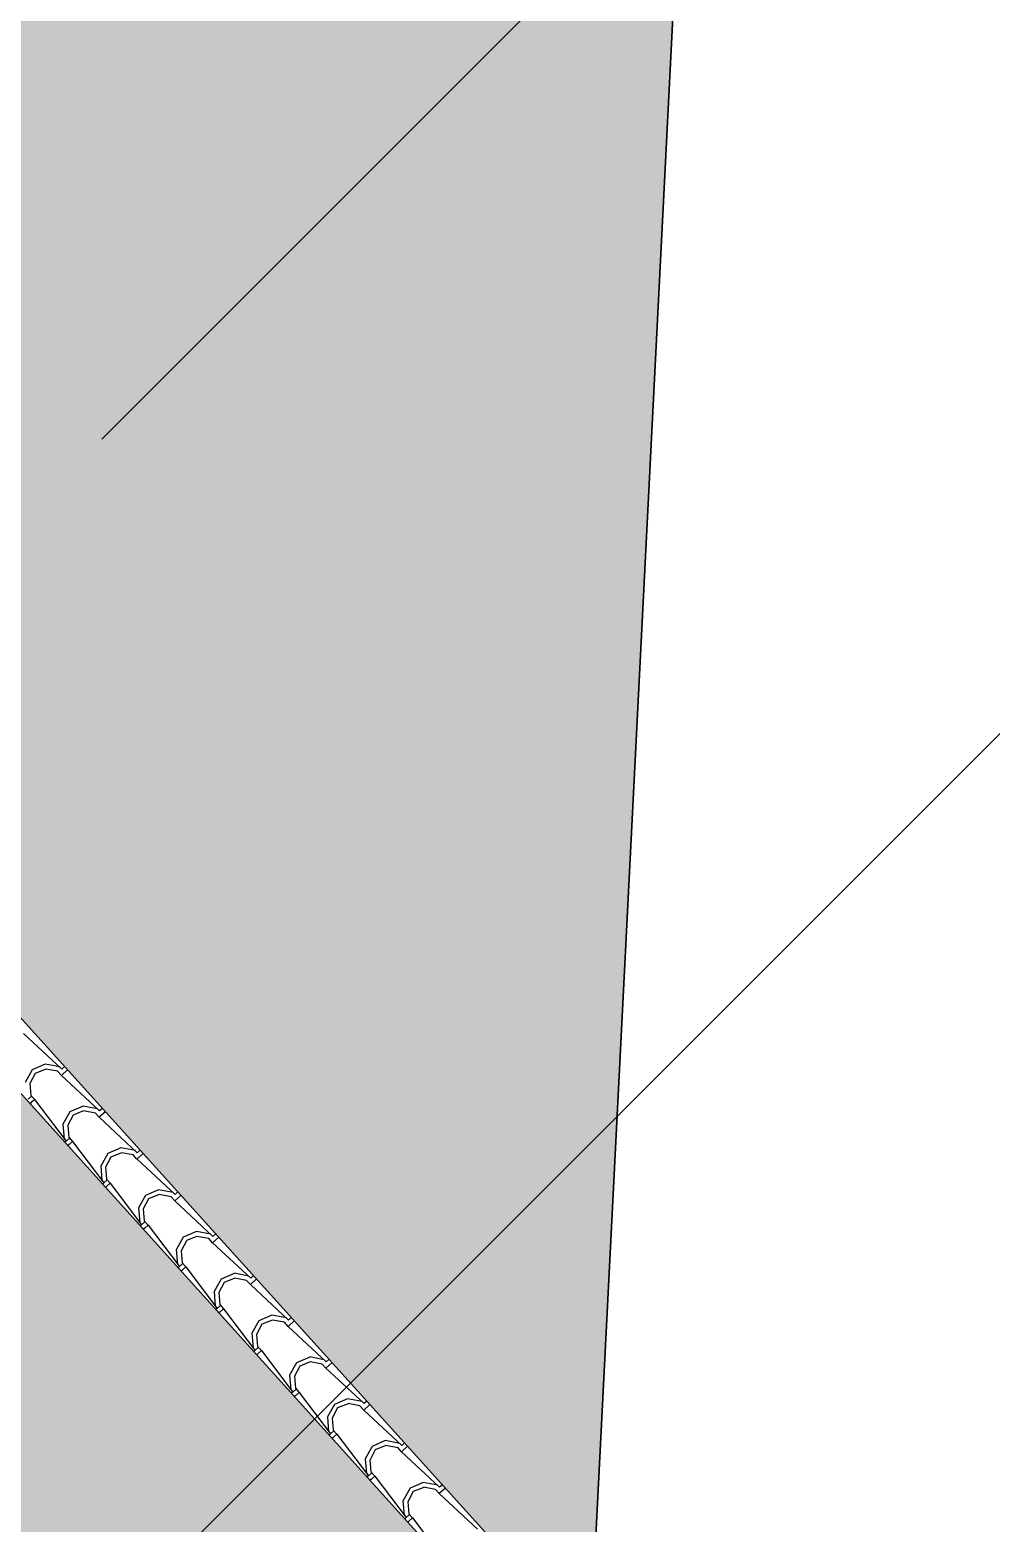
# Model space of a CAD drawing. Header units: millimetres. Extents: x 648844 to 649530, y 1246379 to 1246752.
# Drawn here: x 649227.592 to 649230.443, y 1246465.897 to 1246470.324 of the extents above; entities that cross this region are included whole.
import ezdxf

# ---------------------------------------------------------------- set-up
doc = ezdxf.new("R2010")
doc.units = ezdxf.units.MM
doc.header["$LTSCALE"] = 20
doc.header["$MEASUREMENT"] = 0
doc.layers.get('0').update_dxf_attribs({"linetype": 'CONTINUOUS'})
doc.layers.add('TECHO', color=30, linetype='CONTINUOUS')

# ---------------------------------------------------------------- blocks, each defined once
blk = doc.blocks.new('TEJA45')
at = {"layer": 'TECHO'}
for p, q in [((-0.5460641779288835, 3.884013823931728), (-0.446811726583185, 4.002171333563268)), ((-0.5554739273044973, 3.893457970691514), (-0.5590409868954893, 3.89702503028251)), ((-0.3522331314364777, 3.907635041136153), (-0.4703906410680219, 3.808382589790455)), ((-0.6642218984016708, 3.765856353328662), (-0.5649694470559723, 3.884013862960202)), ((-0.5768970108217957, 3.83424984380277), (-0.5709890873314691, 3.877968200055484)), ((-0.5649265307554003, 3.884005367240611), (-0.5684935903463995, 3.887572426831607)), ((-0.5649265307554145, 3.884005367240604), (-0.5554739273045115, 3.874552763789701)), ((-0.5625534429686283, 3.836906823745043), (-0.557827175706251, 3.872354033021793)), ((-0.5578370781669904, 3.872189612927016), (-0.5460213238533598, 3.884005367240643)), ((-0.5460213238535943, 3.884005367240611), (-0.5554739273044973, 3.893457970691514)), ((-0.5578377754871866, 3.796541478102924), (-0.5767429987045745, 3.83435184399017)), ((-0.5482292504594071, 3.806168051797403), (-0.5624081641821661, 3.836889088699611)), ((-0.4704004962463912, 3.808384539633398), (-0.4822162505600218, 3.796568785319771)), ((-0.4529749697175092, 3.790959013104523), (-0.4704004962463841, 3.808384539633398)), ((-0.7823796188743231, 3.647698882725777), (-0.6831271675286246, 3.765856392357318)), ((-0.6830840738916635, 3.76584782410433), (-0.6866511334826626, 3.769414883695326)), ((-0.6830840738916919, 3.76584782410433), (-0.6736314704407889, 3.756395220653427)), ((-0.6736314704407675, 3.775300427555241), (-0.6771985300317596, 3.778867487146229)), ((-0.6759946213032677, 3.754032069790743), (-0.6641788669896371, 3.76584782410437)), ((-0.6641788669898716, 3.765847824104334), (-0.6736314704407746, 3.775300427555237)), ((-0.4703906020396786, 3.789477320663238), (-0.5885481116712228, 3.690224869317539)), ((-0.5200471374986506, 3.777667643146319), (-0.5578575033858968, 3.796572866363707)), ((-0.517535870562817, 3.791975388232387), (-0.5482569074650243, 3.806154301955146)), ((-0.4763906756079805, 3.783463946589425), (-0.5201090318606987, 3.777556023099102)), ((-0.4821109643361083, 3.79658234898227), (-0.5175581736128549, 3.791856081719896)), ((-0.4624275731684122, 3.781506409653627), (-0.4704004962463841, 3.789479332731595)), ((-0.6950555863783023, 3.716091467368969), (-0.6891476628879758, 3.759809823621683)), ((-0.6807108935829973, 3.718750342655206), (-0.67598462632062, 3.754197551931956)), ((-0.6663856592299666, 3.688011588605836), (-0.6805645729527257, 3.718732625508043)), ((-0.6759953053659373, 3.678383746855019), (-0.6949005285833252, 3.716194112742265)), ((-0.6382048687465414, 3.659510113267562), (-0.6760152346337875, 3.678415336484949)), ((-0.6356923337535179, 3.673818979461497), (-0.6664133706557251, 3.687997893184257)), ((-0.6002674454250894, 3.678424898367989), (-0.635714654701836, 3.673698631105616)), ((-0.5885580393826686, 3.690226996497127), (-0.6003737936962992, 3.6784112421835)), ((-0.5711325128537865, 3.672801469968253), (-0.5885580393826544, 3.690226996497124)), ((-0.9005373393472667, 3.529541412122548), (-0.8012848880015682, 3.647698921754088)), ((-0.8132141619350435, 3.597933090933367), (-0.8073062384447169, 3.641651447186081)), ((-0.8012416170279337, 3.64769028096806), (-0.8048086766189329, 3.651257340559059)), ((-0.8012416170279621, 3.647690280968053), (-0.7917890135770591, 3.63823767751715)), ((-0.7988683441973592, 3.600593861565365), (-0.7941420769349818, 3.636041070842115)), ((-0.7917890135770378, 3.657142884418974), (-0.7953560731680227, 3.660709944009962)), ((-0.7941521644395451, 3.635874526654469), (-0.7823364101259145, 3.647690280968096)), ((-0.7823364101261348, 3.647690280968064), (-0.7917890135770378, 3.657142884418967)), ((-0.5885480726426167, 3.671319600190539), (-0.7067055822741608, 3.572067148844841)), ((-0.5945490520418204, 3.665305371032865), (-0.6382674082945385, 3.659397447542542)), ((-0.5805851163046825, 3.663348866517349), (-0.5885580393826473, 3.671321789595314)), ((-0.794152835244688, 3.560226015607107), (-0.8130580584620759, 3.598036381494353)), ((-0.7845420680001425, 3.569855125413444), (-0.7987209817229015, 3.600576162315651)), ((-0.9099465567133151, 3.538985341282704), (-0.9135136163043072, 3.542552400873692)), ((-0.7067055432457181, 3.553161879717699), (-0.8248630528772622, 3.453909428372)), ((-0.756362599994425, 3.5413525833888), (-0.7941729658816712, 3.560257806606188)), ((-0.7538487969466843, 3.555662570691752), (-0.7845698338488916, 3.569841484414511)), ((-0.7127074284747792, 3.547146795476419), (-0.7564257847274973, 3.541238871986096)), ((-0.7184239265140562, 3.560267447753709), (-0.7538711357908028, 3.555541180491335)), ((-0.706715582518946, 3.572069453360857), (-0.7185313368325765, 3.56025369904723)), ((-0.6892900559900497, 3.554643926831982), (-0.7067155825189246, 3.572069453360857)), ((-0.6987426594409527, 3.545191323381079), (-0.7067155825189175, 3.553164246459044)), ((-1.018695059820196, 3.411383941519318), (-0.9194426084744975, 3.529541451150859)), ((-0.9313727374915572, 3.479774714499563), (-0.9254648140012307, 3.523493070752277)), ((-0.9193991601642111, 3.529532737831794), (-0.9229662197552102, 3.533099797422789)), ((-0.9193991601642324, 3.529532737831776), (-0.9099465567133294, 3.520080134380873)), ((-0.9170257948113587, 3.482437380478231), (-0.9122995275489814, 3.517884589754981)), ((-0.9123097075758224, 3.517716983518195), (-0.9004939532621918, 3.529532737831822)), ((-0.9004939532624121, 3.529532737831797), (-0.9099465567133151, 3.5389853412827)), ((-0.9123103651234814, 3.442068284359273), (-0.9312155883408693, 3.479878650246519)), ((-0.902698476770702, 3.451698662221872), (-0.9168773904934611, 3.48241969912408)), ((-0.8248731256552233, 3.453911910224587), (-0.8366888799688539, 3.44209615591096)), ((-0.807447599126327, 3.436486383695708), (-0.824873125655202, 3.453911910224587)), ((-1.13685278029299, 3.293226470916263), (-1.037600328947292, 3.411383980547804)), ((-1.037556703300481, 3.41137519469552), (-1.04112376289148, 3.414942254286515)), ((-1.03755670330051, 3.411375194695516), (-1.028104099849607, 3.401922591244613)), ((-1.028104099849585, 3.420827798146426), (-1.031671159440577, 3.424394857737422)), ((-1.0304672507121, 3.399559440381921), (-1.018651496398469, 3.411375194695548)), ((-1.018651496398682, 3.41137519469552), (-1.028104099849585, 3.420827798146423)), ((-0.8248630138488267, 3.435004159244855), (-0.9430205234803708, 3.335751707899156)), ((-0.8745203312423371, 3.423195053510049), (-0.9123306971295833, 3.442100276727437)), ((-0.8720052601382022, 3.437506161921242), (-0.9027262970404095, 3.451685075644001)), ((-0.8308658049077238, 3.428988219919979), (-0.8745841611604419, 3.423080296429656)), ((-0.8365804076030514, 3.442109997139426), (-0.872027616879798, 3.437383729877052)), ((-0.8169002025772301, 3.427033780244813), (-0.8248731256551949, 3.435006703322777)), ((-1.049531313047822, 3.361616338067563), (-1.043623389557496, 3.405334694320278)), ((-1.035183245425607, 3.3642808993893), (-1.03045697816323, 3.39972810866605)), ((-1.030467895002218, 3.323910553111343), (-1.049373118219606, 3.361720918998589)), ((-1.020854885542022, 3.333542199031957), (-1.035033799264781, 3.364263235934164)), ((-0.9926780624902349, 3.305037523631288), (-1.030488428377481, 3.323942746848676)), ((-0.9901617233289102, 3.319349753150352), (-1.020882760231117, 3.333528666873111)), ((-0.9547368886924801, 3.323952546525081), (-0.9901840979692267, 3.319226279262708)), ((-0.9430306687915007, 3.335754367088317), (-0.9548464231051312, 3.32393861277469)), ((-0.9256051422625973, 3.318328840559435), (-0.9430306687914722, 3.33575436708831)), ((-1.255010500765792, 3.175069000313204), (-1.155758049420093, 3.293226509944745)), ((-1.167689888604336, 3.243457961633766), (-1.16178196511401, 3.28717631788648)), ((-1.155714246436759, 3.293217651559246), (-1.159281306027758, 3.296784711150242)), ((-1.15571424643678, 3.293217651559239), (-1.146261642985877, 3.283765048108336)), ((-1.153340696040082, 3.24612441829856), (-1.148614428777705, 3.28157162757531)), ((-1.146261642985863, 3.30267025501016), (-1.149828702576848, 3.306237314601148)), ((-1.148624793848377, 3.281401897245647), (-1.136809039534747, 3.293217651559274)), ((-1.136809039534953, 3.29321765155925), (-1.146261642985856, 3.302670255010153)), ((-0.9430204844519352, 3.316846438772011), (-1.061177994083479, 3.217593987426312)), ((-0.9490241813424802, 3.310829644363299), (-0.9927425375951984, 3.304921720872976)), ((-0.9350577457135003, 3.308876237108539), (-0.9430306687914651, 3.316849160186504)), ((-1.148625424880983, 3.205752821863452), (-1.167530648098371, 3.243563187750699)), ((-1.139011294312198, 3.215385735839561), (-1.153190208034957, 3.246106772741769)), ((-1.264419186122126, 3.184512711873882), (-1.267986245713111, 3.188079771464871)), ((-1.061177955054994, 3.198688718299206), (-1.179335464686538, 3.099436266953507)), ((-1.110835793738126, 3.186879993752527), (-1.148646159625372, 3.205785216969915)), ((-1.108318186520428, 3.201193344379842), (-1.139039223422635, 3.215372258102601)), ((-1.067182557776327, 3.192671068806732), (-1.110900914029045, 3.186763145316409)), ((-1.072893369780999, 3.205795095910862), (-1.108340579057746, 3.201068828648488)), ((-1.061188211927778, 3.217596823952046), (-1.073003966241409, 3.205781069638419)), ((-1.043762685398868, 3.200171297423161), (-1.06118821192775, 3.217596823952043)), ((-1.053215288849771, 3.190718693972261), (-1.061188211927742, 3.19869161705023)), ((-1.373168221238593, 3.056911529710149), (-1.273915769892895, 3.17506903934169)), ((-1.285848464160601, 3.125299585201766), (-1.279940540670275, 3.169017941454481)), ((-1.273871789573029, 3.175060108422976), (-1.277438849164021, 3.178627168013964)), ((-1.27387178957305, 3.175060108422965), (-1.264419186122147, 3.165607504972062)), ((-1.271498146654451, 3.127967937208719), (-1.266771879392074, 3.16341514648547)), ((-1.266782336984654, 3.163244354109374), (-1.254966582671024, 3.175060108423001)), ((-1.254966582671223, 3.175060108422976), (-1.264419186122126, 3.184512711873879)), ((-1.266782954759748, 3.087595090615572), (-1.285688177977136, 3.125405456502818)), ((-1.257167703082374, 3.097229272647162), (-1.271346616805133, 3.127950309549369)), ((-1.179345755064055, 3.099439280815776), (-1.191161509377686, 3.087623526502149)), ((-1.161920228535138, 3.082013754286891), (-1.179345755064013, 3.099439280815766)), ((-1.491325941711231, 2.938754059107264), (-1.392073490365533, 3.056911568738805)), ((-1.392029332709299, 3.056902565286702), (-1.395596392300298, 3.060469624877697)), ((-1.39202933270932, 3.056902565286691), (-1.382576729258417, 3.047449961835788)), ((-1.382576729258403, 3.066355168737612), (-1.386143788849395, 3.069922228328608)), ((-1.384939880120932, 3.0450868109731), (-1.373124125807301, 3.056902565286727)), ((-1.3731241258075, 3.056902565286705), (-1.382576729258403, 3.066355168737608)), ((-1.179335425658017, 3.080530997826433), (-1.297492935289561, 2.981278546480734)), ((-1.228993524985995, 3.068722463873762), (-1.266803890873241, 3.08762768709115)), ((-1.226474649713587, 3.083036935610096), (-1.257195686615795, 3.097215849332855)), ((-1.185340934209286, 3.074512493250293), (-1.229059290462004, 3.06860456975997)), ((-1.19104985087089, 3.087637645296461), (-1.226497060147636, 3.082911378034087)), ((-1.171372831986041, 3.072561150835991), (-1.179345755064013, 3.08053407391396)), ((-1.404007039717101, 3.007141208767965), (-1.398099116226774, 3.05085956502068)), ((-1.389655597268458, 3.009811456121579), (-1.384929330006081, 3.045258665398329)), ((-1.384940484638499, 2.969437359367674), (-1.403845707855886, 3.007247725254921)), ((-1.375324111853324, 2.979072809456422), (-1.389503025576083, 3.00979384635863)), ((-1.347151256233893, 2.950564933994997), (-1.384961622121139, 2.969470157212385)), ((-1.344631112904288, 2.964880526839199), (-1.375352149806496, 2.979059440561958)), ((-1.309206331958961, 2.969480194682298), (-1.344653541235708, 2.964753927419924)), ((-1.297503298200333, 2.981281737679506), (-1.309319052513963, 2.969465983365879)), ((-1.280077771671415, 2.96385621115062), (-1.29750329820029, 2.981281737679495)), ((-1.609483662184033, 2.820596588504205), (-1.510231210838334, 2.938754098135746)), ((-1.522165615273849, 2.888982832332363), (-1.516257691783522, 2.932701188585078)), ((-1.510186875845577, 2.938745022150432), (-1.513753935436576, 2.942312081741427)), ((-1.510186875845605, 2.938745022150421), (-1.500734272394702, 2.929292418699518)), ((-1.507813047882699, 2.891654975032647), (-1.503086780620322, 2.927102184309398)), ((-1.500734272394673, 2.948197625601342), (-1.504301331985666, 2.95176468519233)), ((-1.503097423257209, 2.926929267836826), (-1.491281668943579, 2.938745022150453)), ((-1.49128166894377, 2.938745022150432), (-1.500734272394673, 2.948197625601335)), ((-1.297492896261112, 2.962373277353592), (-1.415650405892656, 2.863120826007894)), ((-1.303499310642231, 2.956353917693853), (-1.347217666894949, 2.95044599420353)), ((-1.289530375122318, 2.954403607699724), (-1.297503298200283, 2.962376530777686)), ((-1.503098014517263, 2.851279628119784), (-1.522003237734651, 2.88908999400703)), ((-1.493480520623876, 2.860916346264851), (-1.507659434346635, 2.891637383167058)), ((-1.618891815530944, 2.830040082465064), (-1.622458875121929, 2.833607142056053)), ((-1.415650366864142, 2.844215556880823), (-1.533807876495686, 2.744963105535124)), ((-1.465308987481798, 2.832407404116246), (-1.503119353369044, 2.851312627333634)), ((-1.462787576094982, 2.846724118068312), (-1.493508612997189, 2.860903031791072)), ((-1.42165768707698, 2.838195342137173), (-1.465376043329698, 2.83228741864685)), ((-1.427362813048838, 2.8513227440679), (-1.462810022325584, 2.846596476805527)), ((-1.41566084133661, 2.863124194543236), (-1.427476595650241, 2.851308440229609)), ((-1.398235314807685, 2.845698668014347), (-1.41566084133656, 2.863124194543225)), ((-1.407687918258588, 2.836246064563447), (-1.41566084133656, 2.844218987641415)), ((-1.727641382656969, 2.702439117900973), (-1.628388931311271, 2.820596627532513)), ((-1.640324190830356, 2.770824455898556), (-1.634416267340029, 2.81454281215127)), ((-1.628344418981847, 2.820587479014158), (-1.631911478572839, 2.82415453860515)), ((-1.628344418981868, 2.820587479014147), (-1.618891815530965, 2.811134875563244)), ((-1.625970498497189, 2.773498493941911), (-1.621244231234812, 2.808945703218662)), ((-1.621254966393487, 2.808771724700552), (-1.609439212079856, 2.820587479014179)), ((-1.609439212080048, 2.820587479014161), (-1.618891815530951, 2.830040082465064)), ((-1.621255544396, 2.733121896871847), (-1.640160767613388, 2.770932262759093)), ((-1.611636929394813, 2.742759883074104), (-1.625815843117572, 2.773480919976311)), ((-1.533818384472887, 2.744966651406965), (-1.545634138786518, 2.733150897093338)), ((-1.516392857943956, 2.727541124878073), (-1.533818384472831, 2.744966651406948)), ((-1.746501962118138, 2.702429935877877), (-1.737049358667235, 2.692977332426974)), ((-1.737049358667214, 2.711882539328798), (-1.740616418258206, 2.715449598919786)), ((-1.739412509529764, 2.690614181564278), (-1.727596755216133, 2.702429935877905)), ((-1.727596755216311, 2.702429935877895), (-1.737049358667214, 2.711882539328798)), ((-1.533807837467243, 2.726057836407978), (-1.651965347098788, 2.62680538506228)), ((-1.583466718729717, 2.714249874237503), (-1.621277084616963, 2.73315509745489)), ((-1.580944039285683, 2.728567709297419), (-1.61166507618789, 2.742746623020178)), ((-1.539816063509036, 2.720036766580851), (-1.583534419761754, 2.714128843090528)), ((-1.545519294137819, 2.733165293453617), (-1.580966503414565, 2.728439026191243)), ((-1.525845461394859, 2.718088521427173), (-1.533818384472831, 2.726061444505142)), ((-1.744127949111437, 2.655342012852969), (-1.73940168184906, 2.69078922212972)), ((-1.739413074274765, 2.61496416562397), (-1.758318297492153, 2.652774531511216)), ((-1.729793338165379, 2.624603419882536), (-1.743972251888138, 2.655324456784744)), ((-1.701624449977587, 2.596092344358734), (-1.739434815864833, 2.614997567576122)), ((-1.699100502478018, 2.610411300527293), (-1.729821539380225, 2.624590214250052)), ((-1.6636757752268, 2.615007842839329), (-1.699122984503546, 2.610281575576956)), ((-1.651975927609165, 2.626809108270695), (-1.663791681922795, 2.614993353957068)), ((-1.634550401080226, 2.609383581741803), (-1.651975927609101, 2.626809108270681)), ((-1.651965308070309, 2.607900115935173), (-1.770122817701854, 2.508647664589475)), ((-1.657974439943793, 2.601878191024166), (-1.701692796196511, 2.595970267533843)), ((-1.644003004531122, 2.599930978290903), (-1.651975927609094, 2.607903901368879))]:
    blk.add_line(p, q, dxfattribs=at)

msp = doc.modelspace()

# ---------------------------------------------------------------- hatches: boundary and pattern name
h = msp.add_hatch()
h.set_pattern_fill('ANSI36', scale=20, style=0)
h.set_pattern_definition([(45, (-526.4316489867633, -3378.367883687839), (1.325825214724777, 4.861359120657514), [6.25, -1.25, 0, -1.25])])
h.paths.add_polyline_path([(649188.8489360636, 1246478.707731926), (649215.2214069526, 1246513.043391474), (649317.348885952, 1246513.661012395), (649322.291343771, 1246459.303611518), (649201.5072083384, 1246459.303611518)])
h.paths.add_polyline_path([(649253.0038721092, 1246474.230662723), (649282.477951251, 1246474.230662723), (649282.477951251, 1246479.656447173), (649253.0038721092, 1246479.656447173)], flags=24)
at = {"layer": 'TECHO'}
h = msp.add_hatch(dxfattribs=at)
h.set_pattern_fill('SPANTILE', color=9, scale=0.2049999999999998, angle=393.8183453568772, style=0, pattern_type=2)
h.set_pattern_definition([(2.072192483831811, (649279.9371267105, 1246486.112193459), (-2.467217801963553, -0.08038437405357446), [0.1893117599999999, -4.543480804999998]), (267.1024924838317, (649280.1263146081, 1246486.119038858), (0.1943752730063761, -0.2151005654192866), [0.01639999999999994, -0.1885999999999995]), (87.1024924838316, (649280.1323309953, 1246485.913471928), (-0.1943752730063761, 0.2151005654192865), [0.05739999999999988, -0.1475999999999995]), (177.1024924838319, (649280.1352325358, 1246485.970798545), (-0.2151005654192865, -0.194375273006376), [0.02049999999999996, -0.1844999999999996]), (357.1024924838318, (649280.1213908381, 1246486.102867078), (0.2151005654192866, 0.1943752730063759), [0.02049999999999994, -0.1844999999999995]), (87.1024924838316, (649280.1418646298, 1246486.101830813), (-0.1943752730063761, 0.2151005654192865), [0.01639999999999994, -0.1885999999999995]), (87.1024924838316, (649280.1159519613, 1246485.914300938), (-0.1943752730063761, 0.2151005654192865), [0.04099999999999988, -0.1639999999999995]), (172.1327924838318, (649280.1180244908, 1246485.955248523), (-2.446492689715463, 0.3290879048015136), [0.1893117599999992, -4.543480804999975]), (139.7985924838319, (649280.1077875948, 1246485.955766656), (3.345832571383341, -2.837755157712867), [0.05412163999999995, -5.358033749999993]), (105.5373924838316, (649280.0664506555, 1246485.990700878), (-0.1840122953755274, 0.4198385570629382), [0.05186130999999971, -0.5964054749999952]), (68.66759248383175, (649280.0525586568, 1246486.04066699), (-0.2254628892084148, -0.399113297743704), [0.05186130999999977, -0.5964054749999962]), (34.40639248383195, (649280.0714247252, 1246486.088975079), (3.615261080314875, 2.485424964068751), [0.05412163999999998, -5.358033749999996]), (107.3273924838316, (649280.0813004425, 1246486.000212389), (0.7049643035419983, -2.293567222451296), [0.04150942499999986, -4.109424259999983]), (66.87759248383176, (649280.0689376908, 1246486.039837979), (0.9329424633865404, 2.210665880041953), [0.04150942499999995, -4.109424259999994]), (34.5078924838318, (649280.0852382472, 1246486.078012798), (2.765217972262482, 1.912666907204836), [0.04387184499999994, -4.343319624999991]), (139.6970924838318, (649280.1147587441, 1246485.97183481), (2.557964841862519, -2.182095552407183), [0.0438718449999999, -4.343319624999986])])
h.paths.add_polyline_path([(649229.2540441548, 1246465.525512651), (649225.2300645132, 1246469.97854972), (649229.6831015829, 1246474.002529362)])
h = msp.add_hatch(dxfattribs=at)
h.set_pattern_fill('SPANTILE', color=9, scale=0.2049999999999998, angle=123.818345356877, style=0, pattern_type=2)
h.set_pattern_definition([(272.0721924838317, (649167.3184940561, 1246454.401203445), (-0.08038437405357554, 2.467217801963553), [0.1893117599999988, -4.543480804999963]), (177.1024924838319, (649167.3253394548, 1246454.212015548), (-0.2151005654192865, -0.194375273006376), [0.01639999999999995, -0.1885999999999996]), (357.1024924838318, (649167.1197725242, 1246454.205999161), (0.2151005654192865, 0.194375273006376), [0.05739999999999987, -0.1475999999999995]), (87.1024924838316, (649167.1770991413, 1246454.203097619), (-0.194375273006376, 0.2151005654192865), [0.02049999999999994, -0.1844999999999995]), (267.1024924838317, (649167.3091676743, 1246454.216939318), (0.194375273006376, -0.2151005654192865), [0.02049999999999994, -0.1844999999999995]), (357.1024924838318, (649167.3081314091, 1246454.196465525), (0.2151005654192865, 0.194375273006376), [0.01639999999999994, -0.1885999999999995]), (357.1024924838318, (649167.1206015359, 1246454.222378195), (0.2151005654192865, 0.194375273006376), [0.04099999999999988, -0.1639999999999995]), (82.13279248383175, (649167.1615491195, 1246454.220305665), (0.3290879048015125, 2.446492689715463), [0.1893117599999998, -4.543480804999994]), (49.79859248383174, (649167.162067252, 1246454.230542561), (-2.837755157712867, -3.345832571383341), [0.05412163999999995, -5.358033749999993]), (15.53739248383189, (649167.1970014746, 1246454.2718795), (0.4198385570629382, 0.1840122953755275), [0.05186130999999997, -0.5964054749999994]), (338.6675924838318, (649167.2469675861, 1246454.285771498), (-0.3991132977437042, 0.2254628892084148), [0.05186130999999998, -0.5964054749999995]), (304.4063924838318, (649167.2952756755, 1246454.26690543), (2.485424964068752, -3.615261080314874), [0.05412163999999988, -5.358033749999985]), (17.32739248383186, (649167.2065129855, 1246454.257029714), (-2.293567222451296, -0.7049643035419979), [0.04150942499999996, -4.109424259999995]), (336.8775924838318, (649167.2461385748, 1246454.269392465), (2.210665880041954, -0.9329424633865404), [0.04150942499999993, -4.109424259999992]), (304.5078924838317, (649167.2843133945, 1246454.253091908), (1.912666907204837, -2.765217972262481), [0.04387184499999994, -4.343319624999991]), (49.69709248383177, (649167.1781354054, 1246454.223571412), (-2.182095552407182, -2.557964841862519), [0.04387184499999983, -4.343319624999978])])
h.paths.add_polyline_path([(649222.1552045128, 1246470.059085296), (649217.6695707709, 1246466.005649725), (649229.1427521534, 1246465.424943815), (649225.089316582, 1246469.910577558)])

# ---------------------------------------------------------------- linework, layer by layer
at = {"color": 9}
msp.add_lwpolyline([(649229.2486825701, 1246465.419582231), (649229.6884631668, 1246474.10845978), (649218.0034209482, 1246474.699888857), (649217.5636403519, 1246466.011011308), (649229.248682571, 1246465.419582231)], dxfattribs=at)
at = {"layer": 'TECHO', "color": 9}
for p, q in [((649229.6884631667, 1246474.108459778), (649229.2486825701, 1246465.419582231)), ((649229.2486825709, 1246465.419582232), (649229.6884631659, 1246474.10845978)), ((649225.2300645132, 1246469.97854972), (649229.2540441548, 1246465.525512651)), ((649225.089316582, 1246469.910577558), (649229.1427521534, 1246465.424943815))]:
    msp.add_line(p, q, dxfattribs=at)

# ---------------------------------------------------------------- block references
at = {"color": 9, "xscale": -1, "rotation": 177.1024924867291}
msp.add_blockref('TEJA45', (649229.4685728687, 1246469.764021006), dxfattribs=at)

doc.saveas('drawing.dxf')
